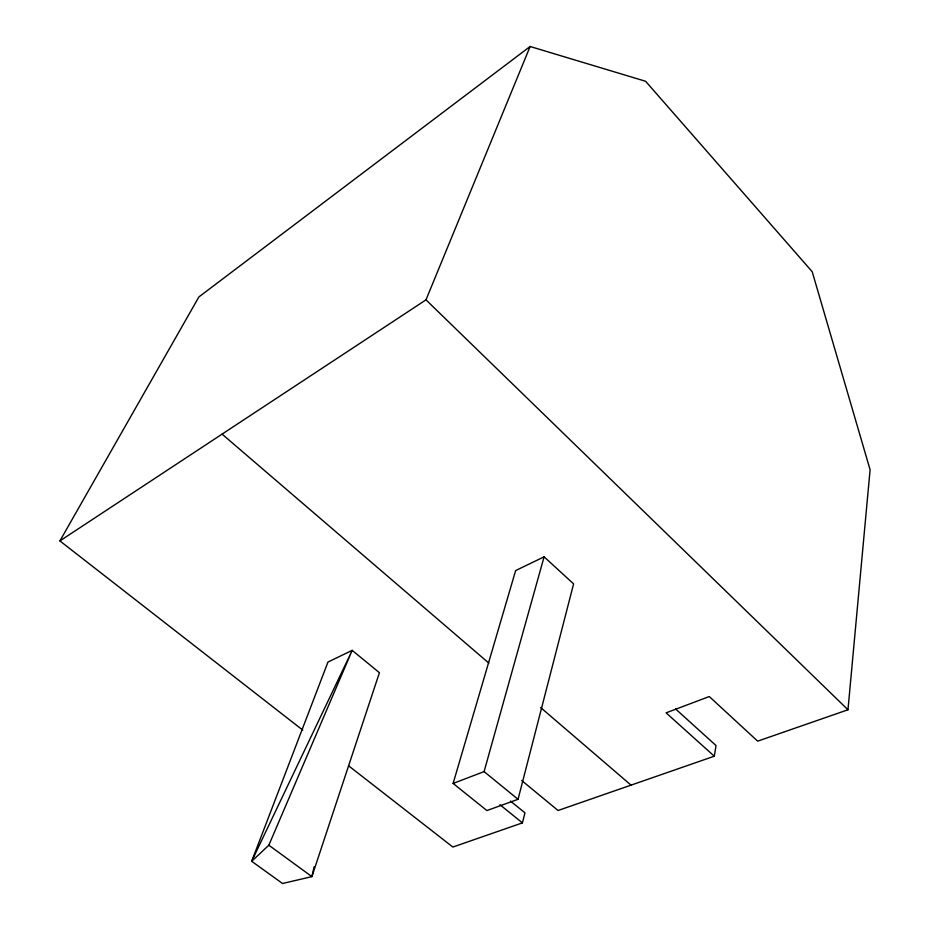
<?xml version="1.0" encoding="UTF-8"?>
<svg xmlns="http://www.w3.org/2000/svg" width="930" height="930" viewBox="0 0 930 930"><rect width="100%" height="100%" fill="white"/><g stroke="black" fill="none" stroke-linecap="round" stroke-linejoin="round"><path stroke-width="1.4" d="M521.707 780.514L558.058 810.495L714.31 756.206L666.089 712.845L709.288 696.547L757.659 741.152L847.974 709.776L870.096 469.743L812.204 271.711L645.606 81.27L530.123 46.5L198.892 296.937L59.904 540.911L302.785 730.12M714.31 756.206L716.03 745.535L675.564 708.951M314.119 866.713L311.899 876.63L282.534 883.5L251.693 861.285L327.976 662.044L352.191 650.361L379.417 672.704L311.899 876.63L268.84 845.207L352.191 650.361L251.693 861.285L268.84 845.207M348.622 765.82L452.875 847.044L522.416 822.876L524.95 812.843L510.454 801.056M518.045 799.312L573.601 583.889L544.097 556.826L515.65 570.567L453.119 783.444L486.901 810.553L518.045 799.312L484.088 771.598L453.119 783.444M484.088 771.598L544.097 556.826M59.904 540.911L425.987 299.855L530.123 46.5M499.98 804.741L522.416 822.876M222.084 434.124L488.843 663.09M540.656 707.556L631.04 785.141M425.987 299.855L847.974 709.776"/></g></svg>
